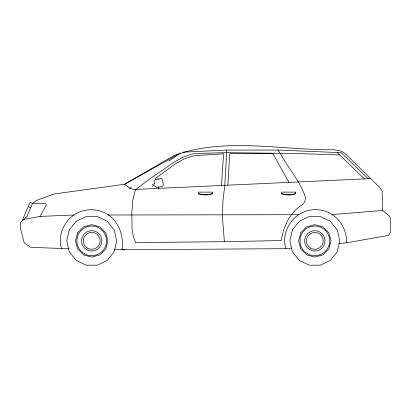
<?xml version="1.0" encoding="UTF-8"?>
<svg xmlns="http://www.w3.org/2000/svg" width="411" height="411" viewBox="0 0 411 411"><rect width="100%" height="100%" fill="white"/><g stroke="black" fill="none" stroke-linecap="round" stroke-linejoin="round"><path stroke-width="0.62" d="M227.848 185.186L229.718 153.57L272.791 153.519L288.938 182.376M221.467 185.479L223.605 153.771L193.992 155.702L183.768 159.108L175.112 164.076L155.363 178.461L155.8 179.561M22.009 221.01L30.024 202.376L32.505 203.445L45.025 203.24L46.392 204.863L40.062 216.412L23.771 219.402M124.312 249.754L122.052 249.754C123.958 235.395 118.496 219.448 104.784 212.883A30.943 30.943 0 0 0 73.913 214.999C63.422 222.248 57.802 236.099 61.455 248.48L69.089 248.64M61.455 248.48L30.666 247.314L24.228 242.85L20.55 228.665L20.684 222.228L26.854 216.582L32.505 203.445L36.579 200.424L54.052 193.987L124.6 184.267L129.681 188.187L131.263 187.092M168.695 161.189L180.29 153.159L125.103 183.974M124.6 184.267L174.048 155.466C225.367 136.884 281.422 150.359 334.349 149.753L341.716 151.248L345.435 153.837L379.538 187.231L382.143 191.079L382.708 210.432L389.571 216.325L390.245 217.676L390.45 232.349L388.513 235.405L346.401 242.824L338.751 243.559M152.101 184.78L154.721 183.604M152.291 186.188L154.973 185.027M158.708 178.903L155.399 179.653L154.5 180.527L154.12 181.143L154.372 183.573M158.055 179.181L161.364 178.431L162.057 178.913C162.813 181.22 163.696 183.871 162.818 186.245L156.853 187.473L155.045 186.152M129.681 188.187L135.373 189.872L140.608 189.204L370.737 178.61M122.052 249.754L285.861 248.676L291.594 248.11M331.898 214.629L382.708 210.432M182.926 152.188L226.476 150.066L277.97 150.066L341.305 152.702L368.292 178.903M40.062 216.412L73.913 214.999M339.681 154.926L294.862 153.493L226.605 152.661L193.864 153.514L182.9 157.166L173.956 162.299L148.597 179.689L135.373 189.872L132.583 201.205L131.839 212.759L132.07 228.783L133.231 235.981L135.553 242.598L224.37 241.678L281.304 240.553C283.354 226.256 289.991 212.24 302.666 204.508C304.828 202.366 305.912 199.34 305.152 196.335C299.66 180.717 288.178 167.96 280.343 153.514L277.97 150.066M298.694 214.691L107.97 214.999M114.258 249.569L123.166 249.754M28.215 206.589L30.697 207.653M337.39 152.702L364.377 178.903M158.286 186.722L158.728 188.366M285.861 248.676C281.206 233.51 290.613 216.366 305.491 211.311A30.943 30.943 0 0 1 329.134 212.79C340.169 218.344 347.187 230.489 346.401 242.824M224.37 241.678L222.5 217.517L222.901 201.498L224.76 185.33L226.646 153.575L226.476 150.066M295.494 193.617A22.24 21.644 0 0 1 281.674 193.617M212.317 193.617A22.24 21.644 0 0 1 198.498 193.617M69.238 230.037L66.767 240.861L69.238 251.691L76.158 260.374L86.166 265.187L97.268 265.187L107.276 260.374L114.196 251.691L116.667 240.861L114.196 230.037L107.276 221.354L97.268 216.535L86.166 216.535L76.158 221.354L69.238 230.037M292.339 230.037L289.868 240.861L292.339 251.691L299.259 260.374L309.267 265.187L320.369 265.187L330.377 260.374L337.303 251.691L339.774 240.861L337.303 230.037L330.377 221.354L320.369 216.535L309.267 216.535L299.259 221.354L292.339 230.037M77.679 232.76L75.506 240.861L77.679 248.968L83.613 254.902L91.715 257.075L99.822 254.902L105.755 248.968L107.929 240.861L105.755 232.76L99.822 226.826L91.715 224.653L83.613 226.826L77.679 232.76M300.78 232.76L298.607 240.861L300.78 248.968L306.714 254.902L314.821 257.075L322.923 254.902L328.857 248.968L331.03 240.861L328.857 232.76L322.923 226.826L314.821 224.653L306.714 226.826L300.78 232.76M212.317 192.127L198.498 192.127L198.498 193.9A22.24 21.644 0 0 0 212.317 193.9L212.317 192.127M295.494 192.127L281.674 192.127L281.674 193.9A22.24 21.644 0 0 0 295.494 193.9L295.494 192.127M307.397 253.715A14.842 14.842 0 0 0 329.658 240.861A14.842 14.842 0 0 0 307.397 228.013A14.842 14.842 0 0 0 307.397 253.715M310.608 248.162A8.425 8.425 0 0 0 323.246 240.861A8.425 8.425 0 0 0 310.608 233.566A8.425 8.425 0 0 0 310.608 248.162M309.74 249.667A10.162 10.162 0 0 0 324.983 240.861A10.162 10.162 0 0 0 309.74 232.061A10.162 10.162 0 0 0 309.74 249.667M84.296 253.715A14.842 14.842 0 0 0 106.557 240.861A14.842 14.842 0 0 0 84.296 228.013A14.842 14.842 0 0 0 84.296 253.715M87.502 248.162A8.425 8.425 0 0 0 100.145 240.861A8.425 8.425 0 0 0 87.502 233.566A8.425 8.425 0 0 0 87.502 248.162M86.634 249.667A10.162 10.162 0 0 0 101.882 240.861A10.162 10.162 0 0 0 86.634 232.061A10.162 10.162 0 0 0 86.634 249.667"/></g></svg>
